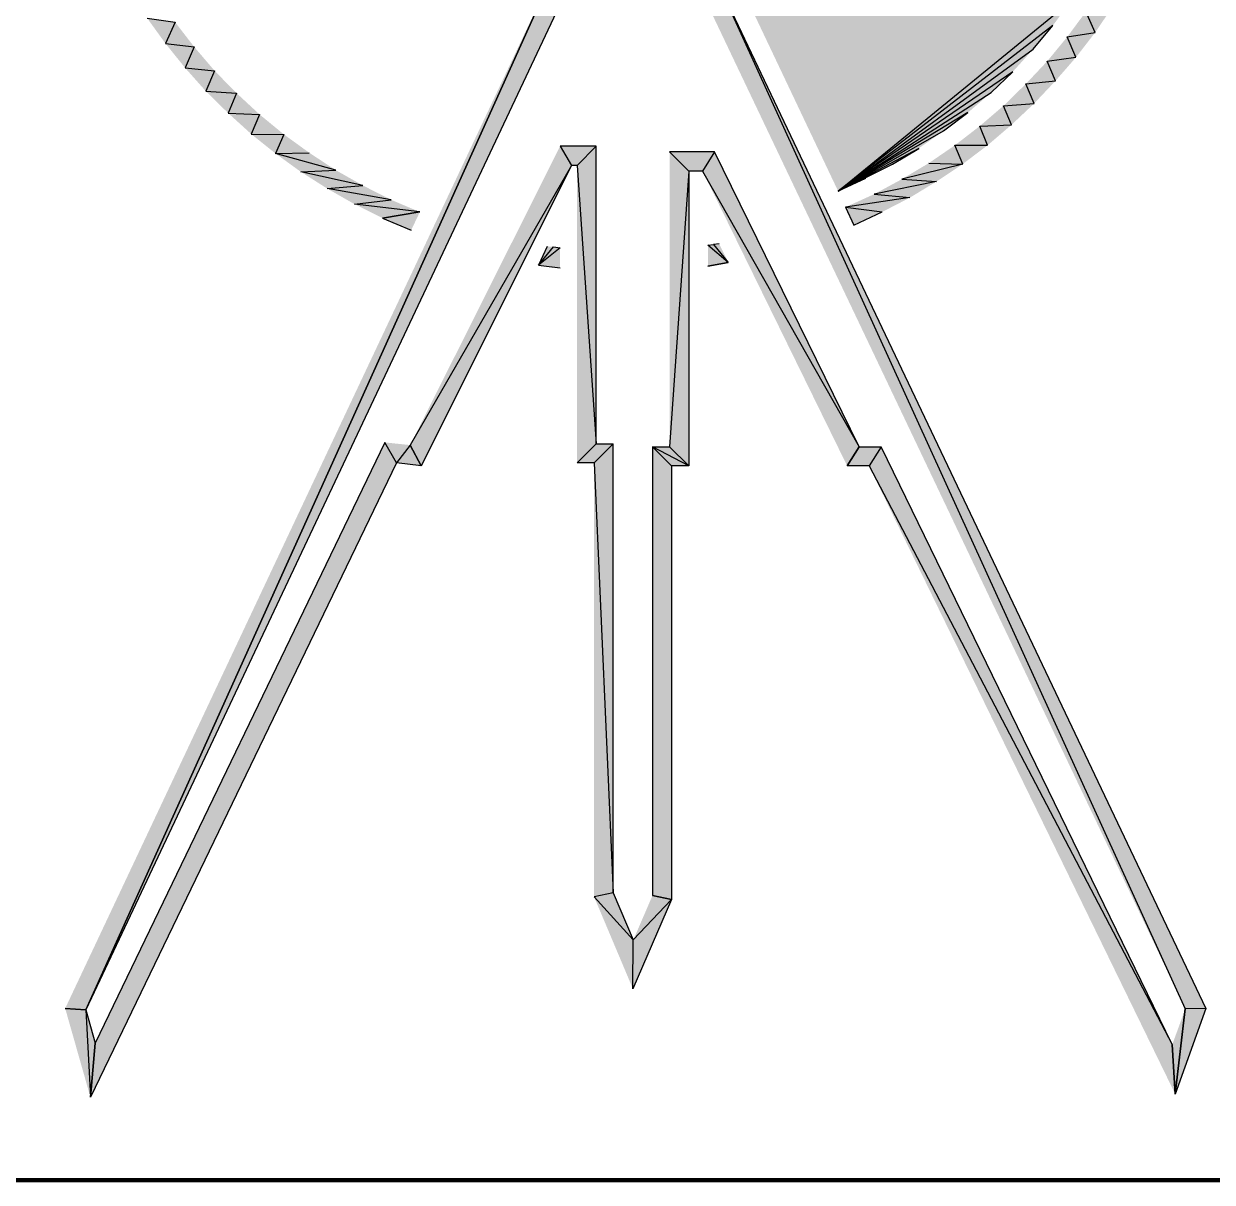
# Model space of a CAD drawing. Extents: x 489 to 720, y 1028 to 1176.
# Drawn here: x 714.085 to 717.185, y 1102.946 to 1105.968 of the extents above; entities that cross this region are included whole.
import ezdxf

# ---------------------------------------------------------------- set-up
doc = ezdxf.new("R2010")
doc.units = 0
doc.header["$MEASUREMENT"] = 0
doc.layers.add('M1280', color=7, linetype='Continuous')

msp = doc.modelspace()

# ---------------------------------------------------------------- hatches: boundary and pattern name
at = {"layer": 'M1280', "linetype": 'Continuous', "ltscale": 0.045455}
for color, points in [(7, [(715.4611, 1106.0904), (714.2463, 1103.396), (714.1929, 1103.3995)]), (7, [(715.5168, 1106.0904), (714.2463, 1103.396), (715.4611, 1106.0904)]), (7, [(715.8338, 1106.0904), (715.8884, 1106.0904), (717.1145, 1103.3983)]), (7, [(715.8884, 1106.0904), (717.1679, 1103.3995), (717.1145, 1103.3983)]), (30, [(716.2088, 1105.5313), (716.8156, 1106.0267), (715.9668, 1106.0415)]), (30, [(716.7691, 1105.9631), (716.2088, 1105.5313), (716.8156, 1106.0267)]), (7, [(716.8066, 1105.9335), (716.8793, 1105.9449), (716.8554, 1105.9995)]), (7, [(716.8793, 1105.9449), (716.8554, 1105.9995), (716.9247, 1106.012)]), (7, [(714.4066, 1105.9824), (714.4793, 1105.9722), (714.4543, 1105.9165)]), (7, [(714.4793, 1105.9722), (714.4543, 1105.9165), (714.5293, 1105.9074)]), (30, [(716.2088, 1105.5313), (716.7179, 1105.9017), (716.7691, 1105.9631)]), (7, [(716.7543, 1105.8699), (716.8293, 1105.8801), (716.8066, 1105.9335)]), (7, [(716.8293, 1105.8801), (716.8066, 1105.9335), (716.8793, 1105.9449)]), (7, [(714.4543, 1105.9165), (714.5293, 1105.9074), (714.5054, 1105.8529)]), (7, [(714.5293, 1105.9074), (714.5054, 1105.8529), (714.5827, 1105.8449)]), (30, [(716.6645, 1105.8426), (716.2088, 1105.5313), (716.7179, 1105.9017)]), (7, [(716.6986, 1105.8108), (716.7759, 1105.8188), (716.7543, 1105.8699)]), (7, [(716.7759, 1105.8188), (716.7543, 1105.8699), (716.8293, 1105.8801)]), (7, [(714.5054, 1105.8529), (714.5827, 1105.8449), (714.56, 1105.7915)]), (7, [(714.5827, 1105.8449), (714.56, 1105.7915), (714.6395, 1105.787)]), (30, [(716.2088, 1105.5313), (716.6077, 1105.7881), (716.6645, 1105.8426)]), (7, [(716.6406, 1105.754), (716.7202, 1105.7597), (716.6986, 1105.8108)]), (7, [(716.7202, 1105.7597), (716.6986, 1105.8108), (716.7759, 1105.8188)]), (7, [(714.56, 1105.7915), (714.6395, 1105.787), (714.6179, 1105.7347)]), (7, [(714.6395, 1105.787), (714.6179, 1105.7347), (714.6997, 1105.7313)]), (30, [(716.5475, 1105.7358), (716.2088, 1105.5313), (716.6077, 1105.7881)]), (7, [(714.6179, 1105.7347), (714.6997, 1105.7313), (714.6781, 1105.6801)]), (30, [(716.2088, 1105.5313), (716.4838, 1105.6881), (716.5475, 1105.7358)]), (7, [(716.5781, 1105.7006), (716.6611, 1105.704), (716.6406, 1105.754)]), (7, [(716.6611, 1105.704), (716.6406, 1105.754), (716.7202, 1105.7597)]), (7, [(714.6997, 1105.7313), (714.6781, 1105.6801), (714.7634, 1105.679)]), (7, [(716.5986, 1105.6506), (716.5781, 1105.7006), (716.6611, 1105.704)]), (7, [(714.6781, 1105.6801), (714.7634, 1105.679), (714.7418, 1105.629)]), (7, [(714.7634, 1105.679), (714.7418, 1105.629), (714.8293, 1105.6313)]), (30, [(716.4191, 1105.6426), (716.2088, 1105.5313), (716.4838, 1105.6881)]), (7, [(716.5134, 1105.6506), (716.5986, 1105.6506), (716.5781, 1105.7006)]), (7, [(715.4838, 1105.6483), (715.5134, 1105.5983), (715.0929, 1104.8688)]), (7, [(715.5781, 1105.6483), (715.4838, 1105.6483), (715.5134, 1105.5983)]), (7, [(715.5781, 1105.6483), (715.5281, 1105.5983), (715.5134, 1105.5983)]), (7, [(715.5781, 1104.8722), (715.5781, 1105.6483), (715.5281, 1105.5983)]), (30, [(716.2088, 1105.5313), (716.3509, 1105.6017), (716.4191, 1105.6426)]), (7, [(716.4452, 1105.604), (716.5338, 1105.6017), (716.5134, 1105.6506)]), (7, [(716.5338, 1105.6017), (716.5134, 1105.6506), (716.5986, 1105.6506)]), (7, [(714.8986, 1105.5858), (714.7418, 1105.629), (714.8293, 1105.6313)]), (7, [(714.8077, 1105.5813), (714.8986, 1105.5858), (714.7418, 1105.629)]), (7, [(715.8861, 1105.6335), (715.7691, 1105.6335), (715.8191, 1105.5835)]), (7, [(715.7691, 1105.6335), (715.8191, 1105.5835), (715.7691, 1104.8642)]), (7, [(715.8861, 1105.6335), (715.8554, 1105.5835), (715.8191, 1105.5835)]), (7, [(716.2634, 1104.8642), (715.8861, 1105.6335), (715.8554, 1105.5835)]), (7, [(714.9691, 1105.546), (714.8077, 1105.5813), (714.8986, 1105.5858)]), (7, [(714.8759, 1105.5381), (714.9691, 1105.546), (714.8077, 1105.5813)]), (7, [(715.5134, 1105.5983), (715.1213, 1104.8142), (715.0929, 1104.8688)]), (7, [(715.5281, 1105.5983), (715.5781, 1104.8722), (715.5281, 1104.8222)]), (7, [(715.8191, 1105.5835), (715.8191, 1104.8142), (715.7691, 1104.8642)]), (7, [(715.8554, 1105.5835), (716.2634, 1104.8642), (716.2327, 1104.8142)]), (30, [(716.2804, 1105.5642), (716.2088, 1105.5313), (716.3509, 1105.6017)]), (7, [(716.4452, 1105.604), (716.5338, 1105.6017), (716.3747, 1105.562)]), (7, [(716.5338, 1105.6017), (716.3747, 1105.562), (716.4656, 1105.5563)]), (7, [(716.3747, 1105.562), (716.4656, 1105.5563), (716.3031, 1105.5233)]), (7, [(716.4656, 1105.5563), (716.3031, 1105.5233), (716.3963, 1105.5142)]), (7, [(715.0429, 1105.5085), (714.8759, 1105.5381), (714.9691, 1105.546)]), (7, [(714.9475, 1105.4972), (715.0429, 1105.5085), (714.8759, 1105.5381)]), (7, [(716.3031, 1105.5233), (716.3963, 1105.5142), (716.2281, 1105.4892)]), (7, [(715.1179, 1105.4767), (714.9475, 1105.4972), (715.0429, 1105.5085)]), (7, [(715.0202, 1105.4608), (715.1179, 1105.4767), (714.9475, 1105.4972)]), (7, [(716.3963, 1105.5142), (716.2281, 1105.4892), (716.3236, 1105.4767)]), (7, [(716.2281, 1105.4892), (716.2497, 1105.4426), (716.3236, 1105.4767)]), (7, [(715.1179, 1105.4767), (715.0202, 1105.4608), (715.0952, 1105.429)]), (7, [(715.8986, 1105.3938), (715.8838, 1105.3915), (715.9225, 1105.3449)]), (7, [(715.4497, 1105.387), (715.427, 1105.3381), (715.4668, 1105.3858)]), (7, [(715.4668, 1105.3858), (715.4838, 1105.3835), (715.427, 1105.3381)]), (7, [(715.4838, 1105.3835), (715.427, 1105.3381), (715.4838, 1105.3313)]), (7, [(715.9225, 1105.3449), (715.8691, 1105.3904), (715.8838, 1105.3915)]), (7, [(715.8691, 1105.3358), (715.9225, 1105.3449), (715.8691, 1105.3904)]), (7, [(715.427, 1105.3381), (715.4554, 1105.3347), (715.4838, 1105.3313)]), (7, [(715.9225, 1105.3449), (715.8691, 1105.3358), (715.8952, 1105.3404)]), (7, [(715.0566, 1104.8222), (715.027, 1104.8756), (714.2713, 1103.3085)]), (7, [(715.0929, 1104.8688), (715.0566, 1104.8222), (715.027, 1104.8756)]), (7, [(715.0929, 1104.8688), (715.1213, 1104.8142), (715.0566, 1104.8222)]), (7, [(715.6225, 1104.8722), (715.5725, 1104.8222), (715.5281, 1104.8222)]), (7, [(715.5281, 1104.8222), (715.5781, 1104.8722), (715.6225, 1104.8722)]), (7, [(715.6225, 1103.7006), (715.6225, 1104.8722), (715.5725, 1104.8222)]), (7, [(715.8191, 1104.8142), (715.7747, 1104.8142), (715.7247, 1104.8642)]), (7, [(715.7747, 1104.8142), (715.7247, 1104.8642), (715.7247, 1103.6938)]), (7, [(715.8191, 1104.8142), (715.7247, 1104.8642), (715.7691, 1104.8642)]), (7, [(716.3213, 1104.8642), (716.2895, 1104.8142), (716.2327, 1104.8142)]), (7, [(716.2327, 1104.8142), (716.2634, 1104.8642), (716.3213, 1104.8642)]), (7, [(717.0804, 1103.3051), (716.3213, 1104.8642), (716.2895, 1104.8142)]), (7, [(715.0566, 1104.8222), (714.2588, 1103.1676), (714.2713, 1103.3085)]), (7, [(715.5725, 1104.8222), (715.6225, 1103.7006), (715.5725, 1103.6904)]), (7, [(715.7747, 1104.8142), (715.7747, 1103.6835), (715.7247, 1103.6938)]), (7, [(716.2895, 1104.8142), (717.0804, 1103.3051), (717.0884, 1103.1756)]), (7, [(715.6225, 1103.7006), (715.6747, 1103.5779), (715.5725, 1103.6904)]), (7, [(715.6736, 1103.4506), (715.6747, 1103.5779), (715.5725, 1103.6904)]), (7, [(715.7247, 1103.6938), (715.7747, 1103.6835), (715.6747, 1103.5779)]), (7, [(715.7747, 1103.6835), (715.6736, 1103.4506), (715.6747, 1103.5779)]), (7, [(714.1929, 1103.3995), (714.2463, 1103.396), (714.2588, 1103.1676)]), (7, [(714.2463, 1103.396), (714.2713, 1103.3085), (714.2588, 1103.1676)]), (7, [(717.1145, 1103.3983), (717.0884, 1103.1756), (717.0804, 1103.3051)]), (7, [(717.1679, 1103.3995), (717.0884, 1103.1756), (717.1145, 1103.3983)])]:
    msp.add_hatch(color=color, dxfattribs=at).paths.add_polyline_path(points, flags=0)

# ---------------------------------------------------------------- linework, layer by layer
at = {"layer": 'M1280', "color": 7, "linetype": 'Continuous', "ltscale": 0.045455, "const_width": 0.0112}
msp.add_lwpolyline([(675.0281, 1118.0131), (675.0281, 1120.0154), (720.2213, 1120.0154), (720.2213, 1102.9517), (675.0281, 1102.9517)], dxfattribs=at)
at = {"layer": 'M1280', "color": 7, "linetype": 'Continuous', "ltscale": 0.045455}
for points in [[(715.4611, 1106.0904), (714.2463, 1103.396), (714.1929, 1103.3995)], [(715.5168, 1106.0904), (714.2463, 1103.396), (715.4611, 1106.0904)], [(715.8338, 1106.0904), (715.8884, 1106.0904), (717.1145, 1103.3983)], [(715.8884, 1106.0904), (717.1679, 1103.3995), (717.1145, 1103.3983)], [(716.8066, 1105.9335), (716.8793, 1105.9449), (716.8554, 1105.9995)], [(716.8793, 1105.9449), (716.8554, 1105.9995), (716.9247, 1106.012)], [(714.4066, 1105.9824), (714.4793, 1105.9722), (714.4543, 1105.9165)], [(714.4793, 1105.9722), (714.4543, 1105.9165), (714.5293, 1105.9074)], [(716.7543, 1105.8699), (716.8293, 1105.8801), (716.8066, 1105.9335)], [(716.8293, 1105.8801), (716.8066, 1105.9335), (716.8793, 1105.9449)], [(714.4543, 1105.9165), (714.5293, 1105.9074), (714.5054, 1105.8529)], [(714.5293, 1105.9074), (714.5054, 1105.8529), (714.5827, 1105.8449)], [(716.6986, 1105.8108), (716.7759, 1105.8188), (716.7543, 1105.8699)], [(716.7759, 1105.8188), (716.7543, 1105.8699), (716.8293, 1105.8801)], [(714.5054, 1105.8529), (714.5827, 1105.8449), (714.56, 1105.7915)], [(714.5827, 1105.8449), (714.56, 1105.7915), (714.6395, 1105.787)], [(716.6406, 1105.754), (716.7202, 1105.7597), (716.6986, 1105.8108)], [(716.7202, 1105.7597), (716.6986, 1105.8108), (716.7759, 1105.8188)], [(714.56, 1105.7915), (714.6395, 1105.787), (714.6179, 1105.7347)], [(714.6395, 1105.787), (714.6179, 1105.7347), (714.6997, 1105.7313)], [(714.6179, 1105.7347), (714.6997, 1105.7313), (714.6781, 1105.6801)], [(716.5781, 1105.7006), (716.6611, 1105.704), (716.6406, 1105.754)], [(716.6611, 1105.704), (716.6406, 1105.754), (716.7202, 1105.7597)], [(714.6997, 1105.7313), (714.6781, 1105.6801), (714.7634, 1105.679)], [(716.5986, 1105.6506), (716.5781, 1105.7006), (716.6611, 1105.704)], [(714.6781, 1105.6801), (714.7634, 1105.679), (714.7418, 1105.629)], [(714.7634, 1105.679), (714.7418, 1105.629), (714.8293, 1105.6313)], [(716.5134, 1105.6506), (716.5986, 1105.6506), (716.5781, 1105.7006)], [(715.4838, 1105.6483), (715.5134, 1105.5983), (715.0929, 1104.8688)], [(715.5781, 1105.6483), (715.4838, 1105.6483), (715.5134, 1105.5983)], [(715.5781, 1105.6483), (715.5281, 1105.5983), (715.5134, 1105.5983)], [(715.5781, 1104.8722), (715.5781, 1105.6483), (715.5281, 1105.5983)], [(716.4452, 1105.604), (716.5338, 1105.6017), (716.5134, 1105.6506)], [(716.5338, 1105.6017), (716.5134, 1105.6506), (716.5986, 1105.6506)], [(714.8986, 1105.5858), (714.7418, 1105.629), (714.8293, 1105.6313)], [(714.8077, 1105.5813), (714.8986, 1105.5858), (714.7418, 1105.629)], [(715.8861, 1105.6335), (715.7691, 1105.6335), (715.8191, 1105.5835)], [(715.7691, 1105.6335), (715.8191, 1105.5835), (715.7691, 1104.8642)], [(715.8861, 1105.6335), (715.8554, 1105.5835), (715.8191, 1105.5835)], [(716.2634, 1104.8642), (715.8861, 1105.6335), (715.8554, 1105.5835)], [(714.9691, 1105.546), (714.8077, 1105.5813), (714.8986, 1105.5858)], [(714.8759, 1105.5381), (714.9691, 1105.546), (714.8077, 1105.5813)], [(715.5134, 1105.5983), (715.1213, 1104.8142), (715.0929, 1104.8688)], [(715.5281, 1105.5983), (715.5781, 1104.8722), (715.5281, 1104.8222)], [(715.8191, 1105.5835), (715.8191, 1104.8142), (715.7691, 1104.8642)], [(715.8554, 1105.5835), (716.2634, 1104.8642), (716.2327, 1104.8142)], [(716.4452, 1105.604), (716.5338, 1105.6017), (716.3747, 1105.562)], [(716.5338, 1105.6017), (716.3747, 1105.562), (716.4656, 1105.5563)], [(716.3747, 1105.562), (716.4656, 1105.5563), (716.3031, 1105.5233)], [(716.4656, 1105.5563), (716.3031, 1105.5233), (716.3963, 1105.5142)], [(715.0429, 1105.5085), (714.8759, 1105.5381), (714.9691, 1105.546)], [(714.9475, 1105.4972), (715.0429, 1105.5085), (714.8759, 1105.5381)], [(716.3031, 1105.5233), (716.3963, 1105.5142), (716.2281, 1105.4892)], [(715.1179, 1105.4767), (714.9475, 1105.4972), (715.0429, 1105.5085)], [(715.0202, 1105.4608), (715.1179, 1105.4767), (714.9475, 1105.4972)], [(716.3963, 1105.5142), (716.2281, 1105.4892), (716.3236, 1105.4767)], [(716.2281, 1105.4892), (716.2497, 1105.4426), (716.3236, 1105.4767)], [(715.1179, 1105.4767), (715.0202, 1105.4608), (715.0952, 1105.429)], [(715.8986, 1105.3938), (715.8838, 1105.3915), (715.9225, 1105.3449)], [(715.4497, 1105.387), (715.427, 1105.3381), (715.4668, 1105.3858)], [(715.4668, 1105.3858), (715.4838, 1105.3835), (715.427, 1105.3381)], [(715.4838, 1105.3835), (715.427, 1105.3381), (715.4838, 1105.3313)], [(715.9225, 1105.3449), (715.8691, 1105.3904), (715.8838, 1105.3915)], [(715.8691, 1105.3358), (715.9225, 1105.3449), (715.8691, 1105.3904)], [(715.427, 1105.3381), (715.4554, 1105.3347), (715.4838, 1105.3313)], [(715.9225, 1105.3449), (715.8691, 1105.3358), (715.8952, 1105.3404)], [(715.0566, 1104.8222), (715.027, 1104.8756), (714.2713, 1103.3085)], [(715.0929, 1104.8688), (715.0566, 1104.8222), (715.027, 1104.8756)], [(715.0929, 1104.8688), (715.1213, 1104.8142), (715.0566, 1104.8222)], [(715.6225, 1104.8722), (715.5725, 1104.8222), (715.5281, 1104.8222)], [(715.5281, 1104.8222), (715.5781, 1104.8722), (715.6225, 1104.8722)], [(715.6225, 1103.7006), (715.6225, 1104.8722), (715.5725, 1104.8222)], [(715.8191, 1104.8142), (715.7747, 1104.8142), (715.7247, 1104.8642)], [(715.7747, 1104.8142), (715.7247, 1104.8642), (715.7247, 1103.6938)], [(715.8191, 1104.8142), (715.7247, 1104.8642), (715.7691, 1104.8642)], [(716.3213, 1104.8642), (716.2895, 1104.8142), (716.2327, 1104.8142)], [(716.2327, 1104.8142), (716.2634, 1104.8642), (716.3213, 1104.8642)], [(717.0804, 1103.3051), (716.3213, 1104.8642), (716.2895, 1104.8142)], [(715.0566, 1104.8222), (714.2588, 1103.1676), (714.2713, 1103.3085)], [(715.5725, 1104.8222), (715.6225, 1103.7006), (715.5725, 1103.6904)], [(715.7747, 1104.8142), (715.7747, 1103.6835), (715.7247, 1103.6938)], [(716.2895, 1104.8142), (717.0804, 1103.3051), (717.0884, 1103.1756)], [(715.6225, 1103.7006), (715.6747, 1103.5779), (715.5725, 1103.6904)], [(715.6736, 1103.4506), (715.6747, 1103.5779), (715.5725, 1103.6904)], [(715.7247, 1103.6938), (715.7747, 1103.6835), (715.6747, 1103.5779)], [(715.7747, 1103.6835), (715.6736, 1103.4506), (715.6747, 1103.5779)], [(714.1929, 1103.3995), (714.2463, 1103.396), (714.2588, 1103.1676)], [(714.2463, 1103.396), (714.2713, 1103.3085), (714.2588, 1103.1676)], [(717.1145, 1103.3983), (717.0884, 1103.1756), (717.0804, 1103.3051)], [(717.1679, 1103.3995), (717.0884, 1103.1756), (717.1145, 1103.3983)]]:
    msp.add_lwpolyline(points, dxfattribs=at)
at = {"layer": 'M1280', "color": 30, "linetype": 'Continuous', "ltscale": 0.045455}
for points in [[(716.2088, 1105.5313), (716.8156, 1106.0267), (715.9668, 1106.0415)], [(716.7691, 1105.9631), (716.2088, 1105.5313), (716.8156, 1106.0267)], [(716.2088, 1105.5313), (716.7179, 1105.9017), (716.7691, 1105.9631)], [(716.6645, 1105.8426), (716.2088, 1105.5313), (716.7179, 1105.9017)], [(716.2088, 1105.5313), (716.6077, 1105.7881), (716.6645, 1105.8426)], [(716.5475, 1105.7358), (716.2088, 1105.5313), (716.6077, 1105.7881)], [(716.2088, 1105.5313), (716.4838, 1105.6881), (716.5475, 1105.7358)], [(716.4191, 1105.6426), (716.2088, 1105.5313), (716.4838, 1105.6881)], [(716.2088, 1105.5313), (716.3509, 1105.6017), (716.4191, 1105.6426)], [(716.2804, 1105.5642), (716.2088, 1105.5313), (716.3509, 1105.6017)]]:
    msp.add_lwpolyline(points, dxfattribs=at)

doc.saveas('drawing.dxf')
